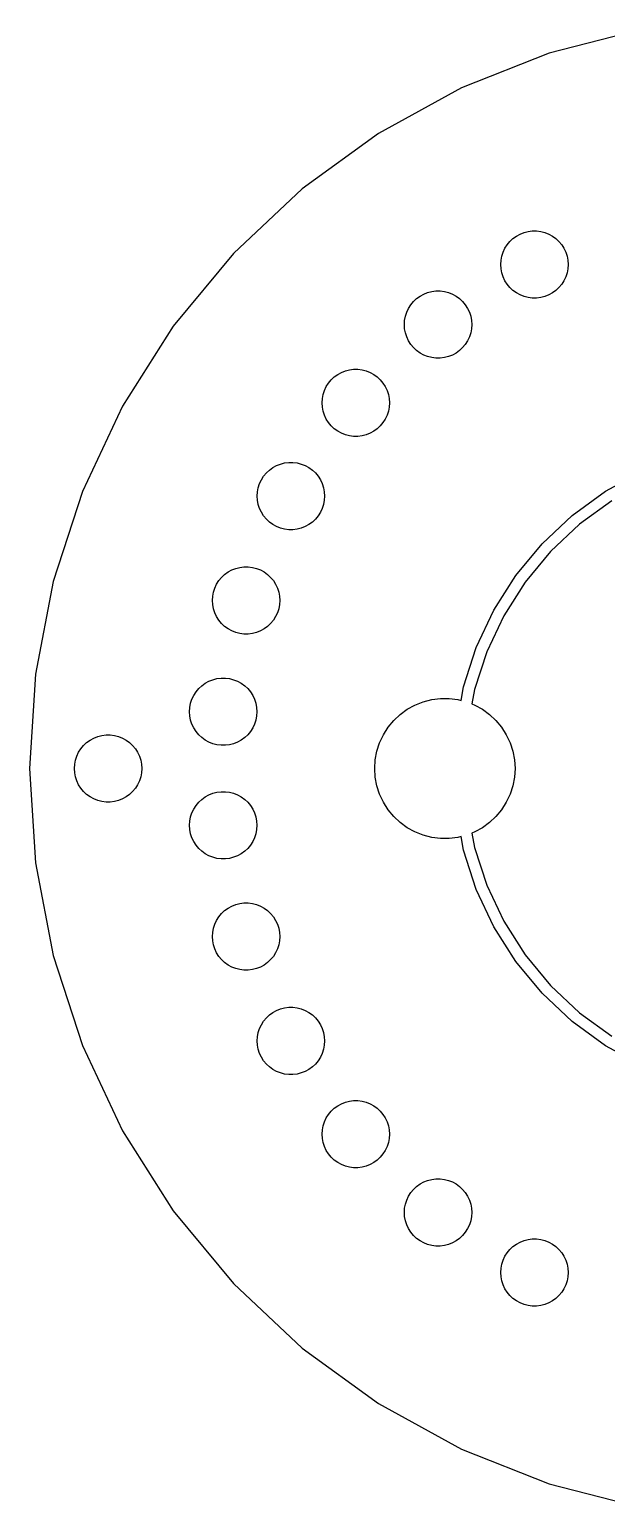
# Model space of a CAD drawing. Header units: metres. Extents: x -67 to 67, y -67 to 226.
# Drawn here: x -67 to -15.6, y -65.8 to 65.8 of the extents above; entities that cross this region are included whole.
import ezdxf

# ---------------------------------------------------------------- set-up
doc = ezdxf.new("R2010")
doc.units = ezdxf.units.M

msp = doc.modelspace()

# ---------------------------------------------------------------- linework, layer by layer
for p, q in [((-12.5545, 65.8132), (-20.7041, 63.7208)), ((-20.7041, 63.7208), (-28.5272, 60.6234)), ((-28.5272, 60.6234), (-35.9004, 56.57)), ((-35.9004, 56.57), (-42.7074, 51.6244)), ((-42.7074, 51.6244), (-48.8409, 45.8647)), ((-23.932, 47.2018), (-23.6272, 47.4232)), ((-23.6272, 47.4232), (-23.297, 47.6047)), ((-23.297, 47.6047), (-22.9467, 47.7434)), ((-22.9467, 47.7434), (-22.5818, 47.8371)), ((-22.5818, 47.8371), (-22.2081, 47.8843)), ((-22.2081, 47.8843), (-21.8313, 47.8843)), ((-21.8313, 47.8843), (-21.4576, 47.8371)), ((-21.4576, 47.8371), (-21.0927, 47.7434)), ((-21.0927, 47.7434), (-20.7424, 47.6047)), ((-20.7424, 47.6047), (-20.4122, 47.4232)), ((-20.4122, 47.4232), (-20.1074, 47.2018)), ((-24.809, 45.9946), (-24.6486, 46.3355)), ((-24.6486, 46.3355), (-24.4467, 46.6536)), ((-24.4467, 46.6536), (-24.2066, 46.9439)), ((-24.2066, 46.9439), (-23.932, 47.2018)), ((-20.1074, 47.2018), (-19.8328, 46.9439)), ((-19.8328, 46.9439), (-19.5927, 46.6536)), ((-19.5927, 46.6536), (-19.3908, 46.3355)), ((-19.3908, 46.3355), (-19.2304, 45.9946)), ((-48.8409, 45.8647), (-54.2041, 39.3816)), ((-25.0197, 44.8902), (-24.996, 45.2662)), ((-24.996, 44.5142), (-25.0197, 44.8902)), ((-24.996, 45.2662), (-24.9254, 45.6363)), ((-24.9254, 45.6363), (-24.809, 45.9946)), ((-19.2304, 45.9946), (-19.114, 45.6363)), ((-19.114, 45.6363), (-19.0434, 45.2662)), ((-19.0434, 45.2662), (-19.0197, 44.8902)), ((-19.0197, 44.8902), (-19.0434, 44.5142)), ((-24.9254, 44.1441), (-24.996, 44.5142)), ((-24.809, 43.7858), (-24.9254, 44.1441)), ((-24.6486, 43.445), (-24.809, 43.7858)), ((-24.4467, 43.1269), (-24.6486, 43.445)), ((-19.3908, 43.445), (-19.5927, 43.1269)), ((-19.2304, 43.7858), (-19.3908, 43.445)), ((-19.114, 44.1441), (-19.2304, 43.7858)), ((-19.0434, 44.5142), (-19.114, 44.1441)), ((-32.2128, 42.0718), (-31.8826, 42.2533)), ((-31.8826, 42.2533), (-31.5323, 42.392)), ((-31.5323, 42.392), (-31.1674, 42.4856)), ((-31.1674, 42.4856), (-30.7937, 42.5329)), ((-30.7937, 42.5329), (-30.4169, 42.5329)), ((-30.4169, 42.5329), (-30.0432, 42.4856)), ((-30.0432, 42.4856), (-29.6782, 42.392)), ((-29.6782, 42.392), (-29.328, 42.2533)), ((-29.328, 42.2533), (-28.9978, 42.0718)), ((-24.2066, 42.8366), (-24.4467, 43.1269)), ((-23.932, 42.5787), (-24.2066, 42.8366)), ((-23.6272, 42.3572), (-23.932, 42.5787)), ((-23.297, 42.1757), (-23.6272, 42.3572)), ((-22.9467, 42.037), (-23.297, 42.1757)), ((-20.7424, 42.1757), (-21.0927, 42.037)), ((-20.4122, 42.3572), (-20.7424, 42.1757)), ((-20.1074, 42.5787), (-20.4122, 42.3572)), ((-19.8328, 42.8366), (-20.1074, 42.5787)), ((-19.5927, 43.1269), (-19.8328, 42.8366)), ((-33.3946, 40.6432), (-33.2342, 40.984)), ((-33.2342, 40.984), (-33.0323, 41.3021)), ((-33.0323, 41.3021), (-32.7922, 41.5924)), ((-32.7922, 41.5924), (-32.5176, 41.8503)), ((-32.5176, 41.8503), (-32.2128, 42.0718)), ((-28.9978, 42.0718), (-28.693, 41.8503)), ((-28.693, 41.8503), (-28.4184, 41.5924)), ((-28.4184, 41.5924), (-28.1782, 41.3021)), ((-28.1782, 41.3021), (-27.9764, 40.984)), ((-27.9764, 40.984), (-27.816, 40.6432)), ((-22.5818, 41.9434), (-22.9467, 42.037)), ((-22.2081, 41.8961), (-22.5818, 41.9434)), ((-21.8313, 41.8961), (-22.2081, 41.8961)), ((-21.4576, 41.9434), (-21.8313, 41.8961)), ((-21.0927, 42.037), (-21.4576, 41.9434)), ((-33.6053, 39.5388), (-33.5816, 39.9148)), ((-33.5816, 39.1628), (-33.6053, 39.5388)), ((-33.5816, 39.9148), (-33.511, 40.2849)), ((-33.511, 40.2849), (-33.3946, 40.6432)), ((-27.816, 40.6432), (-27.6995, 40.2849)), ((-27.6995, 40.2849), (-27.629, 39.9148)), ((-27.629, 39.9148), (-27.6053, 39.5388)), ((-27.6053, 39.5388), (-27.629, 39.1628)), ((-54.2041, 39.3816), (-58.7125, 32.2775)), ((-33.511, 38.7927), (-33.5816, 39.1628)), ((-33.3946, 38.4344), (-33.511, 38.7927)), ((-33.2342, 38.0935), (-33.3946, 38.4344)), ((-27.816, 38.4344), (-27.9764, 38.0935)), ((-27.6995, 38.7927), (-27.816, 38.4344)), ((-27.629, 39.1628), (-27.6995, 38.7927)), ((-33.0323, 37.7754), (-33.2342, 38.0935)), ((-32.7922, 37.4851), (-33.0323, 37.7754)), ((-32.5176, 37.2272), (-32.7922, 37.4851)), ((-32.2128, 37.0058), (-32.5176, 37.2272)), ((-31.8826, 36.8243), (-32.2128, 37.0058)), ((-28.9978, 37.0058), (-29.328, 36.8243)), ((-28.693, 37.2272), (-28.9978, 37.0058)), ((-28.4184, 37.4851), (-28.693, 37.2272)), ((-28.1782, 37.7754), (-28.4184, 37.4851)), ((-27.9764, 38.0935), (-28.1782, 37.7754)), ((-38.5, 35.5155), (-38.1263, 35.5627)), ((-38.1263, 35.5627), (-37.7495, 35.5627)), ((-37.7495, 35.5627), (-37.3758, 35.5155)), ((-31.5323, 36.6856), (-31.8826, 36.8243)), ((-31.1674, 36.5919), (-31.5323, 36.6856)), ((-30.7937, 36.5447), (-31.1674, 36.5919)), ((-30.4169, 36.5447), (-30.7937, 36.5447)), ((-30.0432, 36.5919), (-30.4169, 36.5447)), ((-29.6782, 36.6856), (-30.0432, 36.5919)), ((-29.328, 36.8243), (-29.6782, 36.6856)), ((-40.5668, 34.0139), (-40.3649, 34.332)), ((-40.3649, 34.332), (-40.1248, 34.6223)), ((-40.1248, 34.6223), (-39.8502, 34.8802)), ((-39.8502, 34.8802), (-39.5454, 35.1016)), ((-39.5454, 35.1016), (-39.2152, 35.2831)), ((-39.2152, 35.2831), (-38.8649, 35.4218)), ((-38.8649, 35.4218), (-38.5, 35.5155)), ((-37.3758, 35.5155), (-37.0108, 35.4218)), ((-37.0108, 35.4218), (-36.6606, 35.2831)), ((-36.6606, 35.2831), (-36.3304, 35.1016)), ((-36.3304, 35.1016), (-36.0256, 34.8802)), ((-36.0256, 34.8802), (-35.751, 34.6223)), ((-35.751, 34.6223), (-35.5108, 34.332)), ((-35.5108, 34.332), (-35.309, 34.0139)), ((-40.9379, 32.5686), (-40.9142, 32.9446)), ((-40.9142, 32.9446), (-40.8436, 33.3147)), ((-40.8436, 33.3147), (-40.7272, 33.673)), ((-40.7272, 33.673), (-40.5668, 34.0139)), ((-35.309, 34.0139), (-35.1486, 33.673)), ((-35.1486, 33.673), (-35.0322, 33.3147)), ((-35.0322, 33.3147), (-34.9616, 32.9446)), ((-34.9616, 32.9446), (-34.9379, 32.5686)), ((-58.7125, 32.2775), (-62.295, 24.6643)), ((-40.9142, 32.1926), (-40.9379, 32.5686)), ((-40.8436, 31.8225), (-40.9142, 32.1926)), ((-40.7272, 31.4642), (-40.8436, 31.8225)), ((-35.0322, 31.8225), (-35.1486, 31.4642)), ((-34.9616, 32.1926), (-35.0322, 31.8225)), ((-34.9379, 32.5686), (-34.9616, 32.1926)), ((-40.5668, 31.1234), (-40.7272, 31.4642)), ((-40.3649, 30.8053), (-40.5668, 31.1234)), ((-40.1248, 30.515), (-40.3649, 30.8053)), ((-39.8502, 30.2571), (-40.1248, 30.515)), ((-35.751, 30.515), (-36.0256, 30.2571)), ((-35.5108, 30.8053), (-35.751, 30.515)), ((-35.309, 31.1234), (-35.5108, 30.8053)), ((-35.1486, 31.4642), (-35.309, 31.1234)), ((-39.5454, 30.0356), (-39.8502, 30.2571)), ((-39.2152, 29.8541), (-39.5454, 30.0356)), ((-38.8649, 29.7155), (-39.2152, 29.8541)), ((-38.5, 29.6217), (-38.8649, 29.7155)), ((-38.1263, 29.5745), (-38.5, 29.6217)), ((-37.7495, 29.5745), (-38.1263, 29.5745)), ((-37.3758, 29.6217), (-37.7495, 29.5745)), ((-37.0108, 29.7155), (-37.3758, 29.6217)), ((-36.6606, 29.8541), (-37.0108, 29.7155)), ((-36.3304, 30.0356), (-36.6606, 29.8541)), ((-36.0256, 30.2571), (-36.3304, 30.0356)), ((-45.9042, 26.3187), (-45.6296, 26.5766)), ((-45.6296, 26.5766), (-45.3248, 26.7981)), ((-45.3248, 26.7981), (-44.9947, 26.9796)), ((-44.9947, 26.9796), (-44.6444, 27.1183)), ((-44.6444, 27.1183), (-44.2795, 27.212)), ((-44.2795, 27.212), (-43.9057, 27.2592)), ((-43.9057, 27.2592), (-43.5289, 27.2592)), ((-43.5289, 27.2592), (-43.1552, 27.212)), ((-43.1552, 27.212), (-42.7903, 27.1183)), ((-42.7903, 27.1183), (-42.44, 26.9796)), ((-42.44, 26.9796), (-42.1098, 26.7981)), ((-42.1098, 26.7981), (-41.8051, 26.5766)), ((-41.8051, 26.5766), (-41.5304, 26.3187)), ((-15.6729, 24.6966), (-12.454, 26.4662)), ((-46.6937, 24.6411), (-46.6231, 25.0112)), ((-46.6231, 25.0112), (-46.5067, 25.3695)), ((-46.5067, 25.3695), (-46.3463, 25.7104)), ((-46.3463, 25.7104), (-46.1444, 26.0284)), ((-46.1444, 26.0284), (-45.9042, 26.3187)), ((-41.5304, 26.3187), (-41.2903, 26.0284)), ((-41.2903, 26.0284), (-41.0884, 25.7104)), ((-41.0884, 25.7104), (-40.928, 25.3695)), ((-40.928, 25.3695), (-40.8116, 25.0112)), ((-40.8116, 25.0112), (-40.741, 24.6411)), ((-62.295, 24.6643), (-64.8951, 16.6622)), ((-46.7173, 24.2651), (-46.6937, 24.6411)), ((-46.6937, 23.8891), (-46.7173, 24.2651)), ((-46.6231, 23.519), (-46.6937, 23.8891)), ((-40.741, 23.8891), (-40.8116, 23.519)), ((-40.741, 24.6411), (-40.7173, 24.2651)), ((-40.7173, 24.2651), (-40.741, 23.8891)), ((-18.6446, 22.5375), (-15.6729, 24.6966)), ((-15.1371, 23.8523), (-18.0072, 21.767)), ((-46.5067, 23.1607), (-46.6231, 23.519)), ((-46.3463, 22.8198), (-46.5067, 23.1607)), ((-46.1444, 22.5017), (-46.3463, 22.8198)), ((-45.9042, 22.2115), (-46.1444, 22.5017)), ((-41.2903, 22.5017), (-41.5304, 22.2115)), ((-41.0884, 22.8198), (-41.2903, 22.5017)), ((-40.928, 23.1607), (-41.0884, 22.8198)), ((-40.8116, 23.519), (-40.928, 23.1607)), ((-21.3223, 20.023), (-18.6446, 22.5375)), ((-45.6296, 21.9536), (-45.9042, 22.2115)), ((-45.3248, 21.7321), (-45.6296, 21.9536)), ((-44.9947, 21.5506), (-45.3248, 21.7321)), ((-44.6444, 21.4119), (-44.9947, 21.5506)), ((-44.2795, 21.3182), (-44.6444, 21.4119)), ((-43.9057, 21.271), (-44.2795, 21.3182)), ((-43.5289, 21.271), (-43.9057, 21.271)), ((-43.1552, 21.3182), (-43.5289, 21.271)), ((-42.7903, 21.4119), (-43.1552, 21.3182)), ((-42.44, 21.5506), (-42.7903, 21.4119)), ((-42.1098, 21.7321), (-42.44, 21.5506)), ((-41.8051, 21.9536), (-42.1098, 21.7321)), ((-41.5304, 22.2115), (-41.8051, 21.9536)), ((-18.0072, 21.767), (-20.5934, 19.3385)), ((-23.6637, 17.1927), (-21.3223, 20.023)), ((-20.5934, 19.3385), (-22.8547, 16.6049)), ((-49.8939, 17.0218), (-49.6192, 17.2797)), ((-49.6192, 17.2797), (-49.3144, 17.5011)), ((-49.3144, 17.5011), (-48.9843, 17.6826)), ((-48.9843, 17.6826), (-48.634, 17.8213)), ((-48.634, 17.8213), (-48.2691, 17.915)), ((-48.2691, 17.915), (-47.8953, 17.9622)), ((-47.8953, 17.9622), (-47.5186, 17.9622)), ((-47.5186, 17.9622), (-47.1448, 17.915)), ((-47.1448, 17.915), (-46.7799, 17.8213)), ((-46.7799, 17.8213), (-46.4296, 17.6826)), ((-46.4296, 17.6826), (-46.0995, 17.5011)), ((-46.0995, 17.5011), (-45.7947, 17.2797)), ((-45.7947, 17.2797), (-45.5201, 17.0218)), ((-25.632, 14.0913), (-23.6637, 17.1927)), ((-64.8951, 16.6622), (-66.4717, 8.39732)), ((-50.6127, 15.7142), (-50.4963, 16.0725)), ((-50.4963, 16.0725), (-50.3359, 16.4134)), ((-50.3359, 16.4134), (-50.134, 16.7315)), ((-50.134, 16.7315), (-49.8939, 17.0218)), ((-45.5201, 17.0218), (-45.2799, 16.7315)), ((-45.2799, 16.7315), (-45.078, 16.4134)), ((-45.078, 16.4134), (-44.9176, 16.0725)), ((-44.9176, 16.0725), (-44.8012, 15.7142)), ((-22.8547, 16.6049), (-24.7557, 13.6095)), ((-50.707, 14.9682), (-50.6833, 15.3441)), ((-50.6833, 14.5921), (-50.707, 14.9682)), ((-50.6833, 15.3441), (-50.6127, 15.7142)), ((-50.6127, 14.2221), (-50.6833, 14.5921)), ((-44.8012, 15.7142), (-44.7306, 15.3441)), ((-44.7306, 14.5921), (-44.8012, 14.2221)), ((-44.7306, 15.3441), (-44.707, 14.9682)), ((-44.707, 14.9682), (-44.7306, 14.5921)), ((-50.4963, 13.8638), (-50.6127, 14.2221)), ((-50.3359, 13.5229), (-50.4963, 13.8638)), ((-50.134, 13.2048), (-50.3359, 13.5229)), ((-49.8939, 12.9145), (-50.134, 13.2048)), ((-45.2799, 13.2048), (-45.5201, 12.9145)), ((-45.078, 13.5229), (-45.2799, 13.2048)), ((-44.9176, 13.8638), (-45.078, 13.5229)), ((-44.8012, 14.2221), (-44.9176, 13.8638)), ((-27.196, 10.7676), (-25.632, 14.0913)), ((-24.7557, 13.6095), (-26.2662, 10.3995)), ((-49.6192, 12.6566), (-49.8939, 12.9145)), ((-49.3144, 12.4352), (-49.6192, 12.6566)), ((-48.9843, 12.2537), (-49.3144, 12.4352)), ((-48.634, 12.115), (-48.9843, 12.2537)), ((-48.2691, 12.0213), (-48.634, 12.115)), ((-47.8953, 11.9741), (-48.2691, 12.0213)), ((-47.5186, 11.9741), (-47.8953, 11.9741)), ((-47.1448, 12.0213), (-47.5186, 11.9741)), ((-46.7799, 12.115), (-47.1448, 12.0213)), ((-46.4296, 12.2537), (-46.7799, 12.115)), ((-46.0995, 12.4352), (-46.4296, 12.2537)), ((-45.7947, 12.6566), (-46.0995, 12.4352)), ((-45.5201, 12.9145), (-45.7947, 12.6566)), ((-28.3311, 7.27417), (-27.196, 10.7676)), ((-26.2662, 10.3995), (-27.3625, 7.02548)), ((-66.4717, 8.39732), (-67, 0)), ((-51.0208, 7.77289), (-50.6705, 7.91158)), ((-50.6705, 7.91158), (-50.3056, 8.00526)), ((-50.3056, 8.00526), (-49.9318, 8.05249)), ((-49.9318, 8.05249), (-49.5551, 8.05249)), ((-49.5551, 8.05249), (-49.1813, 8.00526)), ((-49.1813, 8.00526), (-48.8164, 7.91158)), ((-48.8164, 7.91158), (-48.4661, 7.77289)), ((-52.3724, 6.50366), (-52.1705, 6.82176)), ((-52.1705, 6.82176), (-51.9304, 7.11205)), ((-51.9304, 7.11205), (-51.6557, 7.36995)), ((-51.6557, 7.36995), (-51.3509, 7.59138)), ((-51.3509, 7.59138), (-51.0208, 7.77289)), ((-48.4661, 7.77289), (-48.136, 7.59138)), ((-48.136, 7.59138), (-47.8312, 7.36995)), ((-47.8312, 7.36995), (-47.5565, 7.11205)), ((-47.5565, 7.11205), (-47.3164, 6.82176)), ((-47.3164, 6.82176), (-47.1145, 6.50366)), ((-28.5607, 6.07043), (-28.3311, 7.27417)), ((-27.3625, 7.02548), (-27.6039, 5.76007)), ((-52.7435, 5.05841), (-52.7198, 5.4344)), ((-52.7198, 5.4344), (-52.6492, 5.80447)), ((-52.6492, 5.80447), (-52.5328, 6.16278)), ((-52.5328, 6.16278), (-52.3724, 6.50366)), ((-47.1145, 6.50366), (-46.9541, 6.16278)), ((-46.9541, 6.16278), (-46.8377, 5.80447)), ((-46.8377, 5.80447), (-46.7671, 5.4344)), ((-46.7671, 5.4344), (-46.7435, 5.05841)), ((-33.9839, 4.8157), (-33.3489, 5.27704)), ((-33.3489, 5.27704), (-32.6611, 5.65517)), ((-32.6611, 5.65517), (-31.9314, 5.94409)), ((-31.9314, 5.94409), (-31.1711, 6.13928)), ((-31.1711, 6.13928), (-30.3924, 6.23766)), ((-30.3924, 6.23766), (-29.6076, 6.23766)), ((-29.6076, 6.23766), (-28.8289, 6.13928)), ((-28.8289, 6.13928), (-28.5607, 6.07043)), ((-27.6039, 5.76007), (-27.3389, 5.65517)), ((-27.3389, 5.65517), (-26.6511, 5.27704)), ((-26.6511, 5.27704), (-26.0161, 4.8157)), ((-52.7198, 4.6824), (-52.7435, 5.05841)), ((-52.6492, 4.31233), (-52.7198, 4.6824)), ((-52.5328, 3.95404), (-52.6492, 4.31233)), ((-52.3724, 3.61314), (-52.5328, 3.95404)), ((-46.9541, 3.95404), (-47.1145, 3.61314)), ((-46.8377, 4.31233), (-46.9541, 3.95404)), ((-46.7671, 4.6824), (-46.8377, 4.31233)), ((-46.7435, 5.05841), (-46.7671, 4.6824)), ((-35.0564, 3.67365), (-34.556, 4.27841)), ((-34.556, 4.27841), (-33.9839, 4.8157)), ((-26.0161, 4.8157), (-25.4439, 4.27841)), ((-25.4439, 4.27841), (-24.9436, 3.67365)), ((-61.6075, 2.53297), (-61.2773, 2.71448)), ((-61.2773, 2.71448), (-60.927, 2.85316)), ((-60.927, 2.85316), (-60.5621, 2.94685)), ((-60.5621, 2.94685), (-60.1884, 2.99408)), ((-60.1884, 2.99408), (-59.8116, 2.99408)), ((-59.8116, 2.99408), (-59.4379, 2.94685)), ((-59.4379, 2.94685), (-59.0729, 2.85316)), ((-59.0729, 2.85316), (-58.7227, 2.71448)), ((-58.7227, 2.71448), (-58.3925, 2.53297)), ((-52.1705, 3.29506), (-52.3724, 3.61314)), ((-51.9304, 3.00476), (-52.1705, 3.29506)), ((-51.6557, 2.74687), (-51.9304, 3.00476)), ((-51.3509, 2.52542), (-51.6557, 2.74687)), ((-47.8312, 2.74687), (-48.136, 2.52542)), ((-47.5565, 3.00476), (-47.8312, 2.74687)), ((-47.3164, 3.29506), (-47.5565, 3.00476)), ((-47.1145, 3.61314), (-47.3164, 3.29506)), ((-35.8111, 2.30077), (-35.4769, 3.01096)), ((-35.4769, 3.01096), (-35.0564, 3.67365)), ((-24.9436, 3.67365), (-24.5231, 3.01096)), ((-24.5231, 3.01096), (-24.1889, 2.30077)), ((-62.7893, 1.10437), (-62.6289, 1.44525)), ((-62.6289, 1.44525), (-62.427, 1.76335)), ((-62.427, 1.76335), (-62.1869, 2.05363)), ((-62.1869, 2.05363), (-61.9123, 2.31154)), ((-61.9123, 2.31154), (-61.6075, 2.53297)), ((-58.3925, 2.53297), (-58.0877, 2.31154)), ((-58.0877, 2.31154), (-57.8131, 2.05363)), ((-57.8131, 2.05363), (-57.5729, 1.76335)), ((-57.5729, 1.76335), (-57.3711, 1.44525)), ((-57.3711, 1.44525), (-57.2107, 1.10437)), ((-51.0208, 2.34393), (-51.3509, 2.52542)), ((-50.6705, 2.20525), (-51.0208, 2.34393)), ((-50.3056, 2.11154), (-50.6705, 2.20525)), ((-49.9318, 2.06433), (-50.3056, 2.11154)), ((-49.5551, 2.06433), (-49.9318, 2.06433)), ((-49.1813, 2.11154), (-49.5551, 2.06433)), ((-48.8164, 2.20525), (-49.1813, 2.11154)), ((-48.4661, 2.34393), (-48.8164, 2.20525)), ((-48.136, 2.52542), (-48.4661, 2.34393)), ((-36.2007, 0.78333), (-36.0536, 1.55431)), ((-36.0536, 1.55431), (-35.8111, 2.30077)), ((-24.1889, 2.30077), (-23.9464, 1.55431)), ((-23.9464, 1.55431), (-23.7993, 0.78333)), ((-67, 0), (-66.4717, -8.39732)), ((-63, 0), (-62.9763, 0.37599)), ((-62.9763, -0.37599), (-63, 0)), ((-62.9763, 0.37599), (-62.9057, 0.74606)), ((-62.9057, 0.74606), (-62.7893, 1.10437)), ((-57.2107, 1.10437), (-57.0942, 0.74606)), ((-57.0942, 0.74606), (-57.0237, 0.37599)), ((-57.0237, 0.37599), (-57, 0)), ((-57, 0), (-57.0237, -0.37599)), ((-36.25, 0), (-36.2007, 0.78333)), ((-36.2007, -0.78333), (-36.25, 0)), ((-23.7993, 0.78333), (-23.75, 0)), ((-23.75, 0), (-23.7993, -0.78333)), ((-62.9057, -0.74606), (-62.9763, -0.37599)), ((-62.7893, -1.10437), (-62.9057, -0.74606)), ((-62.6289, -1.44525), (-62.7893, -1.10437)), ((-57.2107, -1.10437), (-57.3711, -1.44525)), ((-57.0942, -0.74606), (-57.2107, -1.10437)), ((-57.0237, -0.37599), (-57.0942, -0.74606)), ((-36.0536, -1.55431), (-36.2007, -0.78333)), ((-23.7993, -0.78333), (-23.9464, -1.55431)), ((-62.427, -1.76335), (-62.6289, -1.44525)), ((-62.1869, -2.05363), (-62.427, -1.76335)), ((-61.9123, -2.31154), (-62.1869, -2.05363)), ((-61.6075, -2.53297), (-61.9123, -2.31154)), ((-61.2773, -2.71448), (-61.6075, -2.53297)), ((-58.3925, -2.53297), (-58.7227, -2.71448)), ((-58.0877, -2.31154), (-58.3925, -2.53297)), ((-57.8131, -2.05363), (-58.0877, -2.31154)), ((-57.5729, -1.76335), (-57.8131, -2.05363)), ((-57.3711, -1.44525), (-57.5729, -1.76335)), ((-51.6557, -2.74687), (-51.3509, -2.52542)), ((-51.3509, -2.52542), (-51.0208, -2.34393)), ((-51.0208, -2.34393), (-50.6705, -2.20525)), ((-50.6705, -2.20525), (-50.3056, -2.11154)), ((-50.3056, -2.11154), (-49.9318, -2.06433)), ((-49.9318, -2.06433), (-49.5551, -2.06433)), ((-49.5551, -2.06433), (-49.1813, -2.11154)), ((-49.1813, -2.11154), (-48.8164, -2.20525)), ((-48.8164, -2.20525), (-48.4661, -2.34393)), ((-48.4661, -2.34393), (-48.136, -2.52542)), ((-48.136, -2.52542), (-47.8312, -2.74687)), ((-35.8111, -2.30077), (-36.0536, -1.55431)), ((-35.4769, -3.01096), (-35.8111, -2.30077)), ((-24.1889, -2.30077), (-24.5231, -3.01096)), ((-23.9464, -1.55431), (-24.1889, -2.30077)), ((-60.927, -2.85316), (-61.2773, -2.71448)), ((-60.5621, -2.94685), (-60.927, -2.85316)), ((-60.1884, -2.99408), (-60.5621, -2.94685)), ((-59.8116, -2.99408), (-60.1884, -2.99408)), ((-59.4379, -2.94685), (-59.8116, -2.99408)), ((-59.0729, -2.85316), (-59.4379, -2.94685)), ((-58.7227, -2.71448), (-59.0729, -2.85316)), ((-52.5328, -3.95404), (-52.3724, -3.61314)), ((-52.3724, -3.61314), (-52.1705, -3.29506)), ((-52.1705, -3.29506), (-51.9304, -3.00476)), ((-51.9304, -3.00476), (-51.6557, -2.74687)), ((-47.8312, -2.74687), (-47.5565, -3.00476)), ((-47.5565, -3.00476), (-47.3164, -3.29506)), ((-47.3164, -3.29506), (-47.1145, -3.61314)), ((-47.1145, -3.61314), (-46.9541, -3.95404)), ((-35.0564, -3.67365), (-35.4769, -3.01096)), ((-34.556, -4.27841), (-35.0564, -3.67365)), ((-24.9436, -3.67365), (-25.4439, -4.27841)), ((-24.5231, -3.01096), (-24.9436, -3.67365)), ((-52.7435, -5.05841), (-52.7198, -4.6824)), ((-52.7198, -5.4344), (-52.7435, -5.05841)), ((-52.7198, -4.6824), (-52.6492, -4.31233)), ((-52.6492, -4.31233), (-52.5328, -3.95404)), ((-46.9541, -3.95404), (-46.8377, -4.31233)), ((-46.8377, -4.31233), (-46.7671, -4.6824)), ((-46.7671, -4.6824), (-46.7435, -5.05841)), ((-46.7435, -5.05841), (-46.7671, -5.4344)), ((-33.9839, -4.8157), (-34.556, -4.27841)), ((-33.3489, -5.27704), (-33.9839, -4.8157)), ((-26.0161, -4.8157), (-26.6511, -5.27704)), ((-25.4439, -4.27841), (-26.0161, -4.8157)), ((-52.6492, -5.80447), (-52.7198, -5.4344)), ((-52.5328, -6.16278), (-52.6492, -5.80447)), ((-52.3724, -6.50366), (-52.5328, -6.16278)), ((-52.1705, -6.82176), (-52.3724, -6.50366)), ((-47.1145, -6.50366), (-47.3164, -6.82176)), ((-46.9541, -6.16278), (-47.1145, -6.50366)), ((-46.8377, -5.80447), (-46.9541, -6.16278)), ((-46.7671, -5.4344), (-46.8377, -5.80447)), ((-32.6611, -5.65517), (-33.3489, -5.27704)), ((-31.9314, -5.94409), (-32.6611, -5.65517)), ((-31.1711, -6.13928), (-31.9314, -5.94409)), ((-30.3924, -6.23766), (-31.1711, -6.13928)), ((-29.6076, -6.23766), (-30.3924, -6.23766)), ((-28.8289, -6.13928), (-29.6076, -6.23766)), ((-28.5607, -6.07043), (-28.8289, -6.13928)), ((-28.3311, -7.27417), (-28.5607, -6.07043)), ((-27.3389, -5.65517), (-27.6039, -5.76007)), ((-27.6039, -5.76007), (-27.3625, -7.02548)), ((-26.6511, -5.27704), (-27.3389, -5.65517)), ((-51.9304, -7.11205), (-52.1705, -6.82176)), ((-51.6557, -7.36995), (-51.9304, -7.11205)), ((-51.3509, -7.59138), (-51.6557, -7.36995)), ((-51.0208, -7.77289), (-51.3509, -7.59138)), ((-50.6705, -7.91158), (-51.0208, -7.77289)), ((-48.4661, -7.77289), (-48.8164, -7.91158)), ((-48.136, -7.59138), (-48.4661, -7.77289)), ((-47.8312, -7.36995), (-48.136, -7.59138)), ((-47.5565, -7.11205), (-47.8312, -7.36995)), ((-47.3164, -6.82176), (-47.5565, -7.11205)), ((-27.196, -10.7676), (-28.3311, -7.27417)), ((-27.3625, -7.02548), (-26.2662, -10.3995)), ((-66.4717, -8.39732), (-64.8951, -16.6622)), ((-50.3056, -8.00526), (-50.6705, -7.91158)), ((-49.9318, -8.05249), (-50.3056, -8.00526)), ((-49.5551, -8.05249), (-49.9318, -8.05249)), ((-49.1813, -8.00526), (-49.5551, -8.05249)), ((-48.8164, -7.91158), (-49.1813, -8.00526)), ((-26.2662, -10.3995), (-24.7557, -13.6095)), ((-25.632, -14.0913), (-27.196, -10.7676)), ((-50.134, -13.2048), (-49.8939, -12.9145)), ((-49.8939, -12.9145), (-49.6192, -12.6566)), ((-49.6192, -12.6566), (-49.3144, -12.4352)), ((-49.3144, -12.4352), (-48.9843, -12.2537)), ((-48.9843, -12.2537), (-48.634, -12.115)), ((-48.634, -12.115), (-48.2691, -12.0213)), ((-48.2691, -12.0213), (-47.8953, -11.9741)), ((-47.8953, -11.9741), (-47.5186, -11.9741)), ((-47.5186, -11.9741), (-47.1448, -12.0213)), ((-47.1448, -12.0213), (-46.7799, -12.115)), ((-46.7799, -12.115), (-46.4296, -12.2537)), ((-46.4296, -12.2537), (-46.0995, -12.4352)), ((-46.0995, -12.4352), (-45.7947, -12.6566)), ((-45.7947, -12.6566), (-45.5201, -12.9145)), ((-45.5201, -12.9145), (-45.2799, -13.2048)), ((-50.6833, -14.5921), (-50.6127, -14.2221)), ((-50.6127, -14.2221), (-50.4963, -13.8638)), ((-50.4963, -13.8638), (-50.3359, -13.5229)), ((-50.3359, -13.5229), (-50.134, -13.2048)), ((-45.2799, -13.2048), (-45.078, -13.5229)), ((-45.078, -13.5229), (-44.9176, -13.8638)), ((-44.9176, -13.8638), (-44.8012, -14.2221)), ((-44.8012, -14.2221), (-44.7306, -14.5921)), ((-23.6637, -17.1927), (-25.632, -14.0913)), ((-24.7557, -13.6095), (-22.8547, -16.6049)), ((-50.707, -14.9682), (-50.6833, -14.5921)), ((-50.6833, -15.3441), (-50.707, -14.9682)), ((-50.6127, -15.7142), (-50.6833, -15.3441)), ((-50.4963, -16.0725), (-50.6127, -15.7142)), ((-44.8012, -15.7142), (-44.9176, -16.0725)), ((-44.7306, -15.3441), (-44.8012, -15.7142)), ((-44.7306, -14.5921), (-44.707, -14.9682)), ((-44.707, -14.9682), (-44.7306, -15.3441)), ((-64.8951, -16.6622), (-62.295, -24.6643)), ((-50.3359, -16.4134), (-50.4963, -16.0725)), ((-50.134, -16.7315), (-50.3359, -16.4134)), ((-49.8939, -17.0218), (-50.134, -16.7315)), ((-49.6192, -17.2797), (-49.8939, -17.0218)), ((-45.5201, -17.0218), (-45.7947, -17.2797)), ((-45.2799, -16.7315), (-45.5201, -17.0218)), ((-45.078, -16.4134), (-45.2799, -16.7315)), ((-44.9176, -16.0725), (-45.078, -16.4134)), ((-22.8547, -16.6049), (-20.5934, -19.3385)), ((-49.3144, -17.5011), (-49.6192, -17.2797)), ((-48.9843, -17.6826), (-49.3144, -17.5011)), ((-48.634, -17.8213), (-48.9843, -17.6826)), ((-48.2691, -17.915), (-48.634, -17.8213)), ((-47.8953, -17.9622), (-48.2691, -17.915)), ((-47.5186, -17.9622), (-47.8953, -17.9622)), ((-47.1448, -17.915), (-47.5186, -17.9622)), ((-46.7799, -17.8213), (-47.1448, -17.915)), ((-46.4296, -17.6826), (-46.7799, -17.8213)), ((-46.0995, -17.5011), (-46.4296, -17.6826)), ((-45.7947, -17.2797), (-46.0995, -17.5011)), ((-21.3223, -20.023), (-23.6637, -17.1927)), ((-20.5934, -19.3385), (-18.0072, -21.767)), ((-18.6446, -22.5375), (-21.3223, -20.023)), ((-46.1444, -22.5017), (-45.9042, -22.2115)), ((-45.9042, -22.2115), (-45.6296, -21.9536)), ((-45.6296, -21.9536), (-45.3248, -21.7321)), ((-45.3248, -21.7321), (-44.9947, -21.5506)), ((-44.9947, -21.5506), (-44.6444, -21.4119)), ((-44.6444, -21.4119), (-44.2795, -21.3182)), ((-44.2795, -21.3182), (-43.9057, -21.271)), ((-43.9057, -21.271), (-43.5289, -21.271)), ((-43.5289, -21.271), (-43.1552, -21.3182)), ((-43.1552, -21.3182), (-42.7903, -21.4119)), ((-42.7903, -21.4119), (-42.44, -21.5506)), ((-42.44, -21.5506), (-42.1098, -21.7321)), ((-42.1098, -21.7321), (-41.8051, -21.9536)), ((-41.8051, -21.9536), (-41.5304, -22.2115)), ((-41.5304, -22.2115), (-41.2903, -22.5017)), ((-18.0072, -21.767), (-15.1371, -23.8523)), ((-46.6937, -23.8891), (-46.6231, -23.519)), ((-46.6231, -23.519), (-46.5067, -23.1607)), ((-46.5067, -23.1607), (-46.3463, -22.8198)), ((-46.3463, -22.8198), (-46.1444, -22.5017)), ((-41.2903, -22.5017), (-41.0884, -22.8198)), ((-41.0884, -22.8198), (-40.928, -23.1607)), ((-40.928, -23.1607), (-40.8116, -23.519)), ((-40.8116, -23.519), (-40.741, -23.8891)), ((-15.6729, -24.6966), (-18.6446, -22.5375)), ((-62.295, -24.6643), (-58.7125, -32.2775)), ((-46.7173, -24.2651), (-46.6937, -23.8891)), ((-46.6937, -24.6411), (-46.7173, -24.2651)), ((-46.6231, -25.0112), (-46.6937, -24.6411)), ((-40.741, -24.6411), (-40.8116, -25.0112)), ((-40.741, -23.8891), (-40.7173, -24.2651)), ((-40.7173, -24.2651), (-40.741, -24.6411)), ((-12.454, -26.4662), (-15.6729, -24.6966)), ((-46.5067, -25.3695), (-46.6231, -25.0112)), ((-46.3463, -25.7104), (-46.5067, -25.3695)), ((-46.1444, -26.0284), (-46.3463, -25.7104)), ((-45.9042, -26.3187), (-46.1444, -26.0284)), ((-45.6296, -26.5766), (-45.9042, -26.3187)), ((-41.5304, -26.3187), (-41.8051, -26.5766)), ((-41.2903, -26.0284), (-41.5304, -26.3187)), ((-41.0884, -25.7104), (-41.2903, -26.0284)), ((-40.928, -25.3695), (-41.0884, -25.7104)), ((-40.8116, -25.0112), (-40.928, -25.3695)), ((-45.3248, -26.7981), (-45.6296, -26.5766)), ((-44.9947, -26.9796), (-45.3248, -26.7981)), ((-44.6444, -27.1183), (-44.9947, -26.9796)), ((-44.2795, -27.212), (-44.6444, -27.1183)), ((-43.9057, -27.2592), (-44.2795, -27.212)), ((-43.5289, -27.2592), (-43.9057, -27.2592)), ((-43.1552, -27.212), (-43.5289, -27.2592)), ((-42.7903, -27.1183), (-43.1552, -27.212)), ((-42.44, -26.9796), (-42.7903, -27.1183)), ((-42.1098, -26.7981), (-42.44, -26.9796)), ((-41.8051, -26.5766), (-42.1098, -26.7981)), ((-40.1248, -30.515), (-39.8502, -30.2571)), ((-39.8502, -30.2571), (-39.5454, -30.0356)), ((-39.5454, -30.0356), (-39.2152, -29.8541)), ((-39.2152, -29.8541), (-38.8649, -29.7155)), ((-38.8649, -29.7155), (-38.5, -29.6217)), ((-38.5, -29.6217), (-38.1263, -29.5745)), ((-38.1263, -29.5745), (-37.7495, -29.5745)), ((-37.7495, -29.5745), (-37.3758, -29.6217)), ((-37.3758, -29.6217), (-37.0108, -29.7155)), ((-37.0108, -29.7155), (-36.6606, -29.8541)), ((-36.6606, -29.8541), (-36.3304, -30.0356)), ((-36.3304, -30.0356), (-36.0256, -30.2571)), ((-36.0256, -30.2571), (-35.751, -30.515)), ((-40.8436, -31.8225), (-40.7272, -31.4642)), ((-40.7272, -31.4642), (-40.5668, -31.1234)), ((-40.5668, -31.1234), (-40.3649, -30.8053)), ((-40.3649, -30.8053), (-40.1248, -30.515)), ((-35.751, -30.515), (-35.5108, -30.8053)), ((-35.5108, -30.8053), (-35.309, -31.1234)), ((-35.309, -31.1234), (-35.1486, -31.4642)), ((-35.1486, -31.4642), (-35.0322, -31.8225)), ((-58.7125, -32.2775), (-54.2041, -39.3816)), ((-40.9379, -32.5686), (-40.9142, -32.1926)), ((-40.9142, -32.9446), (-40.9379, -32.5686)), ((-40.9142, -32.1926), (-40.8436, -31.8225)), ((-35.0322, -31.8225), (-34.9616, -32.1926)), ((-34.9616, -32.1926), (-34.9379, -32.5686)), ((-34.9379, -32.5686), (-34.9616, -32.9446)), ((-40.8436, -33.3147), (-40.9142, -32.9446)), ((-40.7272, -33.673), (-40.8436, -33.3147)), ((-40.5668, -34.0139), (-40.7272, -33.673)), ((-40.3649, -34.332), (-40.5668, -34.0139)), ((-35.309, -34.0139), (-35.5108, -34.332)), ((-35.1486, -33.673), (-35.309, -34.0139)), ((-35.0322, -33.3147), (-35.1486, -33.673)), ((-34.9616, -32.9446), (-35.0322, -33.3147)), ((-40.1248, -34.6223), (-40.3649, -34.332)), ((-39.8502, -34.8802), (-40.1248, -34.6223)), ((-39.5454, -35.1016), (-39.8502, -34.8802)), ((-39.2152, -35.2831), (-39.5454, -35.1016)), ((-38.8649, -35.4218), (-39.2152, -35.2831)), ((-38.5, -35.5155), (-38.8649, -35.4218)), ((-38.1263, -35.5627), (-38.5, -35.5155)), ((-37.3758, -35.5155), (-37.7495, -35.5627)), ((-37.0108, -35.4218), (-37.3758, -35.5155)), ((-36.6606, -35.2831), (-37.0108, -35.4218)), ((-36.3304, -35.1016), (-36.6606, -35.2831)), ((-36.0256, -34.8802), (-36.3304, -35.1016)), ((-35.751, -34.6223), (-36.0256, -34.8802)), ((-35.5108, -34.332), (-35.751, -34.6223)), ((-37.7495, -35.5627), (-38.1263, -35.5627)), ((-32.2128, -37.0058), (-31.8826, -36.8243)), ((-31.8826, -36.8243), (-31.5323, -36.6856)), ((-31.5323, -36.6856), (-31.1674, -36.5919)), ((-31.1674, -36.5919), (-30.7937, -36.5447)), ((-30.7937, -36.5447), (-30.4169, -36.5447)), ((-30.4169, -36.5447), (-30.0432, -36.5919)), ((-30.0432, -36.5919), (-29.6782, -36.6856)), ((-29.6782, -36.6856), (-29.328, -36.8243)), ((-29.328, -36.8243), (-28.9978, -37.0058)), ((-33.3946, -38.4344), (-33.2342, -38.0935)), ((-33.2342, -38.0935), (-33.0323, -37.7754)), ((-33.0323, -37.7754), (-32.7922, -37.4851)), ((-32.7922, -37.4851), (-32.5176, -37.2272)), ((-32.5176, -37.2272), (-32.2128, -37.0058)), ((-28.9978, -37.0058), (-28.693, -37.2272)), ((-28.693, -37.2272), (-28.4184, -37.4851)), ((-28.4184, -37.4851), (-28.1782, -37.7754)), ((-28.1782, -37.7754), (-27.9764, -38.0935)), ((-27.9764, -38.0935), (-27.816, -38.4344)), ((-54.2041, -39.3816), (-48.8409, -45.8647)), ((-33.6053, -39.5388), (-33.5816, -39.1628)), ((-33.5816, -39.1628), (-33.511, -38.7927)), ((-33.511, -38.7927), (-33.3946, -38.4344)), ((-27.816, -38.4344), (-27.6995, -38.7927)), ((-27.6995, -38.7927), (-27.629, -39.1628)), ((-27.629, -39.1628), (-27.6053, -39.5388)), ((-33.5816, -39.9148), (-33.6053, -39.5388)), ((-33.511, -40.2849), (-33.5816, -39.9148)), ((-33.3946, -40.6432), (-33.511, -40.2849)), ((-33.2342, -40.984), (-33.3946, -40.6432)), ((-27.816, -40.6432), (-27.9764, -40.984)), ((-27.6995, -40.2849), (-27.816, -40.6432)), ((-27.629, -39.9148), (-27.6995, -40.2849)), ((-27.6053, -39.5388), (-27.629, -39.9148)), ((-33.0323, -41.3021), (-33.2342, -40.984)), ((-32.7922, -41.5924), (-33.0323, -41.3021)), ((-32.5176, -41.8503), (-32.7922, -41.5924)), ((-32.2128, -42.0718), (-32.5176, -41.8503)), ((-31.8826, -42.2533), (-32.2128, -42.0718)), ((-28.9978, -42.0718), (-29.328, -42.2533)), ((-28.693, -41.8503), (-28.9978, -42.0718)), ((-28.4184, -41.5924), (-28.693, -41.8503)), ((-28.1782, -41.3021), (-28.4184, -41.5924)), ((-27.9764, -40.984), (-28.1782, -41.3021)), ((-23.297, -42.1757), (-22.9467, -42.037)), ((-22.9467, -42.037), (-22.5818, -41.9434)), ((-22.5818, -41.9434), (-22.2081, -41.8961)), ((-22.2081, -41.8961), (-21.8313, -41.8961)), ((-21.8313, -41.8961), (-21.4576, -41.9434)), ((-21.4576, -41.9434), (-21.0927, -42.037)), ((-21.0927, -42.037), (-20.7424, -42.1757)), ((-31.5323, -42.392), (-31.8826, -42.2533)), ((-31.1674, -42.4856), (-31.5323, -42.392)), ((-30.7937, -42.5329), (-31.1674, -42.4856)), ((-30.4169, -42.5329), (-30.7937, -42.5329)), ((-30.0432, -42.4856), (-30.4169, -42.5329)), ((-29.6782, -42.392), (-30.0432, -42.4856)), ((-29.328, -42.2533), (-29.6782, -42.392)), ((-24.6486, -43.445), (-24.4467, -43.1269)), ((-24.4467, -43.1269), (-24.2066, -42.8366)), ((-24.2066, -42.8366), (-23.932, -42.5787)), ((-23.932, -42.5787), (-23.6272, -42.3572)), ((-23.6272, -42.3572), (-23.297, -42.1757)), ((-20.7424, -42.1757), (-20.4122, -42.3572)), ((-20.4122, -42.3572), (-20.1074, -42.5787)), ((-20.1074, -42.5787), (-19.8328, -42.8366)), ((-19.8328, -42.8366), (-19.5927, -43.1269)), ((-19.5927, -43.1269), (-19.3908, -43.445)), ((-25.0197, -44.8902), (-24.996, -44.5142)), ((-24.996, -44.5142), (-24.9254, -44.1441)), ((-24.9254, -44.1441), (-24.809, -43.7858)), ((-24.809, -43.7858), (-24.6486, -43.445)), ((-19.3908, -43.445), (-19.2304, -43.7858)), ((-19.2304, -43.7858), (-19.114, -44.1441)), ((-19.114, -44.1441), (-19.0434, -44.5142)), ((-19.0434, -44.5142), (-19.0197, -44.8902)), ((-48.8409, -45.8647), (-42.7074, -51.6244)), ((-24.996, -45.2662), (-25.0197, -44.8902)), ((-24.9254, -45.6363), (-24.996, -45.2662)), ((-24.809, -45.9946), (-24.9254, -45.6363)), ((-24.6486, -46.3355), (-24.809, -45.9946)), ((-19.2304, -45.9946), (-19.3908, -46.3355)), ((-19.114, -45.6363), (-19.2304, -45.9946)), ((-19.0434, -45.2662), (-19.114, -45.6363)), ((-19.0197, -44.8902), (-19.0434, -45.2662)), ((-24.4467, -46.6536), (-24.6486, -46.3355)), ((-24.2066, -46.9439), (-24.4467, -46.6536)), ((-23.932, -47.2018), (-24.2066, -46.9439)), ((-23.6272, -47.4232), (-23.932, -47.2018)), ((-20.1074, -47.2018), (-20.4122, -47.4232)), ((-19.8328, -46.9439), (-20.1074, -47.2018)), ((-19.5927, -46.6536), (-19.8328, -46.9439)), ((-19.3908, -46.3355), (-19.5927, -46.6536)), ((-23.297, -47.6047), (-23.6272, -47.4232)), ((-22.9467, -47.7434), (-23.297, -47.6047)), ((-22.5818, -47.8371), (-22.9467, -47.7434)), ((-22.2081, -47.8843), (-22.5818, -47.8371)), ((-21.8313, -47.8843), (-22.2081, -47.8843)), ((-21.4576, -47.8371), (-21.8313, -47.8843)), ((-21.0927, -47.7434), (-21.4576, -47.8371)), ((-20.7424, -47.6047), (-21.0927, -47.7434)), ((-20.4122, -47.4232), (-20.7424, -47.6047)), ((-42.7074, -51.6244), (-35.9004, -56.57)), ((-35.9004, -56.57), (-28.5272, -60.6234)), ((-28.5272, -60.6234), (-20.7041, -63.7208)), ((-20.7041, -63.7208), (-12.5545, -65.8132))]:
    msp.add_line(p, q)

doc.saveas('drawing.dxf')
